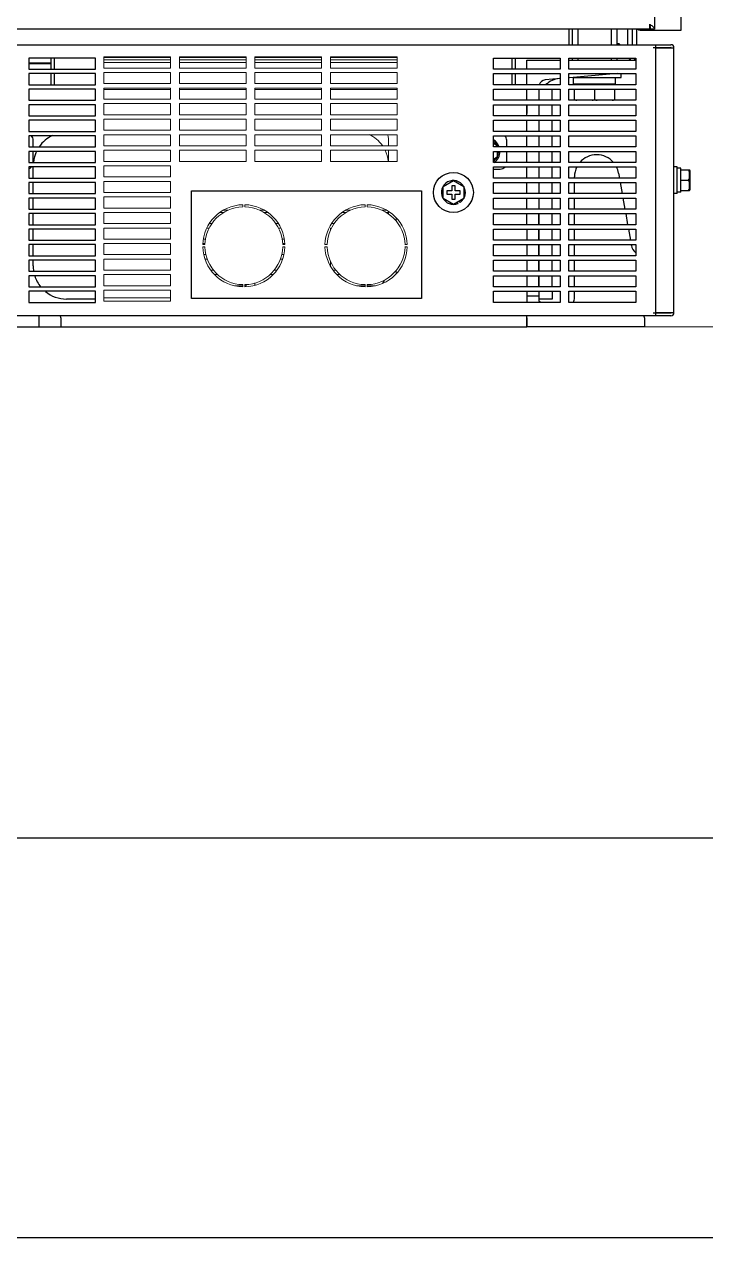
# Model space of a CAD drawing. Header units: millimetres. Extents: x 55614 to 110757, y -66981 to -47484.
# Drawn here: x 63606 to 63912, y -57090 to -56544 of the extents above; entities that cross this region are included whole.
import ezdxf

# ---------------------------------------------------------------- set-up
doc = ezdxf.new("R2010")
doc.units = ezdxf.units.MM
doc.layers.get('0').update_dxf_attribs({"lineweight": 15})
for name, color, linetype in [('2401-00300-M6-16HWMC_0', 7, 'Continuous'), ('2401-00332-S-M12-30HM_0', 7, 'Continuous'), ('2401-01144-S-M6-16HWM_0', 7, 'Continuous'), ('2403-00027_S-M6-0_0', 7, 'Continuous'), ('2403-00028_S-M8-0_0', 7, 'Continuous'), ('2404-00032-S-D12D24-P_0', 7, 'Continuous'), ('2404-00038-S-D12_0', 7, 'Continuous'), ('4212-68099_1_0', 7, 'Continuous'), ('4212-73755_1_0', 7, 'Continuous'), ('4212-73755_4_0', 7, 'Continuous'), ('4212-88600-1_0', 7, 'Continuous'), ('4212-88600-2_1_0', 7, 'Continuous'), ('4212-88600-4_0', 7, 'Continuous'), ('4212-88600-6_0', 7, 'Continuous'), ('4212-KH001_041_0', 7, 'Continuous'), ('4212-L0877_1_0', 7, 'Continuous'), ('4215-06931_0', 7, 'Continuous'), ('4215-06933_0', 7, 'Continuous'), ('4215-06934_0', 7, 'Continuous'), ('4215-07850_1_0', 7, 'Continuous'), ('CORNER_FITTING-1_041_0', 7, 'Continuous'), ('CORNER_FITTING-2_041_0', 7, 'Continuous')]:
    doc.layers.add(name, color=color, linetype=linetype)
doc.layers.add('DIM', color=5, linetype='Continuous', lineweight=18)
doc.layers.add('THICK', color=7, linetype='Continuous', lineweight=0)

# ---------------------------------------------------------------- blocks, each defined once
blk = doc.blocks.new('2-1725')
at = {"linetype": 'Continuous'}
for p, q in [((-17415.38, -73638.45), (-17445.38, -73638.45)), ((-17445.38, -73638.45), (-17445.38, -73643.45)), ((-17415.38, -73638.65), (-17445.38, -73638.65)), ((-17415.38, -73643.45), (-17415.38, -73638.45)), ((-17445.38, -73639.75), (-17415.38, -73639.75)), ((-17445.38, -73640.95), (-17415.38, -73640.95)), ((-17445.38, -73643.45), (-17415.38, -73643.45)), ((-17415.38, -73645.45), (-17445.38, -73645.45)), ((-17445.38, -73645.45), (-17445.38, -73650.45)), ((-17415.38, -73650.45), (-17415.38, -73645.45)), ((-17445.38, -73650.45), (-17415.38, -73650.45)), ((-17415.38, -73652.45), (-17445.38, -73652.45)), ((-17445.38, -73652.45), (-17445.38, -73657.45)), ((-17445.38, -73653.15), (-17415.38, -73653.15)), ((-17415.38, -73657.45), (-17415.38, -73652.45)), ((-17445.38, -73657.45), (-17415.38, -73657.45)), ((-17415.38, -73659.45), (-17445.38, -73659.45)), ((-17445.38, -73659.45), (-17445.38, -73664.45)), ((-17415.38, -73664.45), (-17415.38, -73659.45)), ((-17445.38, -73664.45), (-17415.38, -73664.45)), ((-17415.38, -73666.45), (-17445.38, -73666.45)), ((-17445.38, -73666.45), (-17445.38, -73671.45)), ((-17445.38, -73671.45), (-17415.38, -73671.45)), ((-17415.38, -73671.45), (-17415.38, -73666.45)), ((-17415.38, -73673.45), (-17445.38, -73673.45)), ((-17445.38, -73673.45), (-17445.38, -73678.45)), ((-17415.38, -73678.45), (-17415.38, -73673.45)), ((-17445.38, -73678.45), (-17415.38, -73678.45)), ((-17415.38, -73680.45), (-17445.38, -73680.45)), ((-17445.38, -73680.45), (-17445.38, -73685.45)), ((-17415.38, -73685.45), (-17415.38, -73680.45)), ((-17445.38, -73685.45), (-17415.38, -73685.45)), ((-17415.38, -73687.45), (-17445.38, -73687.45)), ((-17445.38, -73687.45), (-17445.38, -73692.45)), ((-17415.38, -73692.45), (-17415.38, -73687.45)), ((-17445.38, -73692.45), (-17415.38, -73692.45)), ((-17415.38, -73694.45), (-17445.38, -73694.45)), ((-17445.38, -73694.45), (-17445.38, -73699.45)), ((-17415.38, -73699.45), (-17415.38, -73694.45)), ((-17445.38, -73699.45), (-17415.38, -73699.45)), ((-17415.38, -73701.45), (-17445.38, -73701.45)), ((-17445.38, -73701.45), (-17445.38, -73706.45)), ((-17415.38, -73706.45), (-17415.38, -73701.45)), ((-17445.38, -73706.45), (-17415.38, -73706.45)), ((-17415.38, -73708.45), (-17445.38, -73708.45)), ((-17445.38, -73708.45), (-17445.38, -73713.45)), ((-17415.38, -73713.45), (-17415.38, -73708.45)), ((-17445.38, -73713.45), (-17415.38, -73713.45)), ((-17415.38, -73715.45), (-17445.38, -73715.45)), ((-17445.38, -73715.45), (-17445.38, -73720.45)), ((-17445.38, -73720.45), (-17415.38, -73720.45)), ((-17415.38, -73720.45), (-17415.38, -73715.45)), ((-17415.38, -73722.45), (-17445.38, -73722.45)), ((-17445.38, -73722.45), (-17445.38, -73727.45)), ((-17415.38, -73727.45), (-17415.38, -73722.45)), ((-17445.38, -73727.45), (-17415.38, -73727.45)), ((-17415.38, -73729.45), (-17445.38, -73729.45)), ((-17445.38, -73729.45), (-17445.38, -73734.45)), ((-17415.38, -73734.45), (-17415.38, -73729.45)), ((-17445.38, -73734.45), (-17415.38, -73734.45)), ((-17415.38, -73736.45), (-17445.38, -73736.45)), ((-17445.38, -73736.45), (-17445.38, -73741.45)), ((-17415.38, -73741.45), (-17415.38, -73736.45)), ((-17445.38, -73741.45), (-17415.38, -73741.45)), ((-17415.38, -73743.45), (-17445.38, -73743.45)), ((-17445.38, -73743.45), (-17445.38, -73748.45)), ((-17415.38, -73746.95), (-17445.38, -73746.95)), ((-17415.38, -73748.45), (-17415.38, -73743.45)), ((-17445.38, -73748.32), (-17415.38, -73748.32)), ((-17445.38, -73748.45), (-17415.38, -73748.45))]:
    blk.add_line(p, q, dxfattribs=at)
at = {"color": 7, "linetype": 'Continuous'}
for p, q in [((-17411.38, -73638.45), (-17381.38, -73638.45)), ((-17411.38, -73643.45), (-17411.38, -73638.45)), ((-17381.38, -73638.65), (-17411.38, -73638.65)), ((-17381.38, -73638.45), (-17381.38, -73643.45)), ((-17377.38, -73638.45), (-17347.38, -73638.45)), ((-17377.38, -73643.45), (-17377.38, -73638.45)), ((-17347.38, -73638.65), (-17377.38, -73638.65)), ((-17347.38, -73638.45), (-17347.38, -73643.45)), ((-17343.38, -73638.45), (-17313.38, -73638.45)), ((-17343.38, -73643.45), (-17343.38, -73638.45)), ((-17313.38, -73638.65), (-17343.38, -73638.65)), ((-17313.38, -73638.45), (-17313.38, -73643.45)), ((-17411.38, -73639.75), (-17381.38, -73639.75)), ((-17411.38, -73640.95), (-17381.38, -73640.95)), ((-17381.38, -73643.45), (-17411.38, -73643.45)), ((-17377.38, -73639.75), (-17347.38, -73639.75)), ((-17377.38, -73640.95), (-17347.38, -73640.95)), ((-17347.38, -73643.45), (-17377.38, -73643.45)), ((-17343.38, -73639.75), (-17313.38, -73639.75)), ((-17343.38, -73640.95), (-17313.38, -73640.95)), ((-17313.38, -73643.45), (-17343.38, -73643.45)), ((-17411.38, -73645.45), (-17381.38, -73645.45)), ((-17411.38, -73650.45), (-17411.38, -73645.45)), ((-17381.38, -73645.45), (-17381.38, -73650.45)), ((-17377.38, -73645.45), (-17347.38, -73645.45)), ((-17377.38, -73650.45), (-17377.38, -73645.45)), ((-17347.38, -73645.45), (-17347.38, -73650.45)), ((-17343.38, -73645.45), (-17313.38, -73645.45)), ((-17343.38, -73650.45), (-17343.38, -73645.45)), ((-17313.38, -73645.45), (-17313.38, -73650.45)), ((-17381.38, -73650.45), (-17411.38, -73650.45)), ((-17411.38, -73652.45), (-17381.38, -73652.45)), ((-17411.38, -73657.45), (-17411.38, -73652.45)), ((-17411.38, -73653.15), (-17381.38, -73653.15)), ((-17381.38, -73652.45), (-17381.38, -73657.45)), ((-17347.38, -73650.45), (-17377.38, -73650.45)), ((-17377.38, -73652.45), (-17347.38, -73652.45)), ((-17377.38, -73657.45), (-17377.38, -73652.45)), ((-17377.38, -73653.15), (-17347.38, -73653.15)), ((-17347.38, -73652.45), (-17347.38, -73657.45)), ((-17313.38, -73650.45), (-17343.38, -73650.45)), ((-17343.38, -73652.45), (-17313.38, -73652.45)), ((-17343.38, -73657.45), (-17343.38, -73652.45)), ((-17343.38, -73653.15), (-17313.38, -73653.15)), ((-17313.38, -73652.45), (-17313.38, -73657.45)), ((-17381.38, -73657.45), (-17411.38, -73657.45)), ((-17411.38, -73659.45), (-17381.38, -73659.45)), ((-17411.38, -73664.45), (-17411.38, -73659.45)), ((-17381.38, -73659.45), (-17381.38, -73664.45)), ((-17347.38, -73657.45), (-17377.38, -73657.45)), ((-17377.38, -73659.45), (-17347.38, -73659.45)), ((-17377.38, -73664.45), (-17377.38, -73659.45)), ((-17347.38, -73659.45), (-17347.38, -73664.45)), ((-17313.38, -73657.45), (-17343.38, -73657.45)), ((-17343.38, -73659.45), (-17313.38, -73659.45)), ((-17343.38, -73664.45), (-17343.38, -73659.45)), ((-17313.38, -73659.45), (-17313.38, -73664.45)), ((-17381.38, -73664.45), (-17411.38, -73664.45)), ((-17347.38, -73664.45), (-17377.38, -73664.45)), ((-17313.38, -73664.45), (-17343.38, -73664.45)), ((-17411.38, -73666.45), (-17381.38, -73666.45)), ((-17411.38, -73671.45), (-17411.38, -73666.45)), ((-17381.38, -73671.45), (-17411.38, -73671.45)), ((-17381.38, -73666.45), (-17381.38, -73671.45)), ((-17377.38, -73666.45), (-17347.38, -73666.45)), ((-17377.38, -73671.45), (-17377.38, -73666.45)), ((-17347.38, -73671.45), (-17377.38, -73671.45)), ((-17347.38, -73666.45), (-17347.38, -73671.45)), ((-17343.38, -73666.45), (-17313.38, -73666.45)), ((-17343.38, -73671.45), (-17343.38, -73666.45)), ((-17313.38, -73671.45), (-17343.38, -73671.45)), ((-17313.38, -73666.45), (-17313.38, -73671.45)), ((-17411.38, -73673.45), (-17381.38, -73673.45)), ((-17411.38, -73678.45), (-17411.38, -73673.45)), ((-17381.38, -73673.45), (-17381.38, -73678.45)), ((-17377.38, -73673.45), (-17347.38, -73673.45)), ((-17377.38, -73678.45), (-17377.38, -73673.45)), ((-17347.38, -73673.45), (-17347.38, -73678.45)), ((-17343.38, -73673.45), (-17313.38, -73673.45)), ((-17343.38, -73678.45), (-17343.38, -73673.45)), ((-17317.38, -73678.45), (-17317.38, -73674.95)), ((-17313.38, -73673.45), (-17313.38, -73678.45)), ((-17381.38, -73678.45), (-17411.38, -73678.45)), ((-17411.38, -73680.45), (-17381.38, -73680.45)), ((-17411.38, -73685.45), (-17411.38, -73680.45)), ((-17381.38, -73680.45), (-17381.38, -73685.45)), ((-17347.38, -73678.45), (-17377.38, -73678.45)), ((-17377.38, -73680.45), (-17347.38, -73680.45)), ((-17377.38, -73685.45), (-17377.38, -73680.45)), ((-17347.38, -73680.45), (-17347.38, -73685.45)), ((-17313.38, -73678.45), (-17343.38, -73678.45)), ((-17343.38, -73680.45), (-17313.38, -73680.45)), ((-17343.38, -73685.45), (-17343.38, -73680.45)), ((-17317.38, -73685.45), (-17317.38, -73680.45)), ((-17313.38, -73680.45), (-17313.38, -73685.45)), ((-17381.38, -73685.45), (-17411.38, -73685.45)), ((-17347.38, -73685.45), (-17377.38, -73685.45)), ((-17313.38, -73685.45), (-17343.38, -73685.45))]:
    blk.add_line(p, q, dxfattribs=at)
at = {"color": 1, "linetype": 'Continuous'}
for p, q in [((-17391.38, -73708.45), (-17393.2, -73708.45)), ((-17389.44, -73707.45), (-17391.66, -73707.45)), ((-17382.88, -73704.95), (-17382.88, -73705.95)), ((-17381.88, -73705.95), (-17381.88, -73704.95)), ((-17373.11, -73707.45), (-17375.32, -73707.45)), ((-17371.57, -73708.45), (-17373.38, -73708.45)), ((-17336.38, -73708.45), (-17338.2, -73708.45)), ((-17334.44, -73707.45), (-17336.66, -73707.45)), ((-17327.88, -73704.95), (-17327.88, -73705.95)), ((-17326.88, -73705.95), (-17326.88, -73704.95)), ((-17318.11, -73707.45), (-17320.32, -73707.45)), ((-17317.38, -73708.45), (-17318.38, -73708.45)), ((-17317.38, -73707.91), (-17317.38, -73709.1)), ((-17397.92, -73713.45), (-17396.72, -73713.45)), ((-17368.04, -73713.45), (-17366.85, -73713.45)), ((-17342.92, -73713.45), (-17341.72, -73713.45)), ((-17313.88, -73710.82), (-17313.88, -73712.34)), ((-17400.62, -73720.45), (-17399.6, -73720.45)), ((-17397.92, -73715.45), (-17399.05, -73715.45)), ((-17365.72, -73715.45), (-17366.84, -73715.45)), ((-17365.16, -73720.45), (-17364.15, -73720.45)), ((-17342.92, -73715.45), (-17343.38, -73715.45)), ((-17343.38, -73715.45), (-17343.38, -73716.39)), ((-17399.88, -73722.95), (-17400.88, -73722.95)), ((-17400.88, -73723.95), (-17399.88, -73723.95)), ((-17399.84, -73722.45), (-17400.84, -73722.45)), ((-17363.93, -73722.45), (-17364.93, -73722.45)), ((-17363.89, -73722.95), (-17364.89, -73722.95)), ((-17364.89, -73723.95), (-17363.89, -73723.95)), ((-17344.88, -73722.95), (-17345.88, -73722.95)), ((-17345.88, -73723.95), (-17344.88, -73723.95)), ((-17308.89, -73722.95), (-17309.89, -73722.95)), ((-17309.89, -73723.95), (-17308.89, -73723.95)), ((-17400.44, -73727.45), (-17399.42, -73727.45)), ((-17398.81, -73729.45), (-17399.88, -73729.45)), ((-17364.88, -73729.45), (-17365.96, -73729.45)), ((-17365.35, -73727.45), (-17364.33, -73727.45)), ((-17343.38, -73730.5), (-17343.38, -73732.72)), ((-17397.25, -73734.45), (-17395.96, -73734.45)), ((-17394.1, -73736.45), (-17395.51, -73736.45)), ((-17369.25, -73736.45), (-17370.67, -73736.45)), ((-17368.8, -73734.45), (-17367.51, -73734.45)), ((-17342.25, -73734.45), (-17340.96, -73734.45)), ((-17339.1, -73736.45), (-17340.51, -73736.45)), ((-17313.88, -73734.55), (-17313.88, -73736.08)), ((-17386.64, -73741.45), (-17382.88, -73741.45)), ((-17382.88, -73740.94), (-17382.88, -73741.94)), ((-17381.88, -73741.94), (-17381.88, -73740.94)), ((-17381.88, -73741.45), (-17381.38, -73741.45)), ((-17381.38, -73741.45), (-17381.38, -73740.9)), ((-17377.38, -73740.19), (-17377.38, -73741.23)), ((-17331.64, -73741.45), (-17327.88, -73741.45)), ((-17327.88, -73740.94), (-17327.88, -73741.94)), ((-17326.88, -73741.94), (-17326.88, -73740.94)), ((-17326.88, -73741.45), (-17323.12, -73741.45))]:
    blk.add_line(p, q, dxfattribs=at)
at = {"color": 5}
blk.add_lwpolyline([(-18032.13, -73989.95), (-16317.13, -73989.95), (-16317.13, -73759.95), (-18032.13, -73759.95)], close=True, dxfattribs=at)
blk.add_lwpolyline([(-18032.13, -73989.95), (-16317.13, -73989.95), (-16317.13, -73759.95), (-18032.13, -73759.95)], close=True, dxfattribs=at)
blk.add_lwpolyline([(-18032.13, -73989.95), (-16317.13, -73989.95), (-16317.13, -73759.95), (-18032.13, -73759.95)], close=True, dxfattribs=at)
at = {"color": 7, "linetype": 'Continuous'}
for centre, radius, start, end in [((-17332.38, -73686.95), 15, 34.815, 65.0889), ((-17320.38, -73674.95), 3, 0, 30.1902), ((-17332.38, -73686.95), 15, 5.8604, 25.8691)]:
    blk.add_arc(centre, radius, start, end, dxfattribs=at)
at = {"color": 1, "linetype": 'Continuous'}
for centre, radius, start, end in [((-17382.38, -73723.45), 18.5, 91.5487, 178.4513), ((-17382.38, -73723.45), 17.5, 91.6372, 178.3628), ((-17382.38, -73723.45), 18.5, 1.5487, 88.4513), ((-17382.38, -73723.45), 17.5, 1.6372, 88.3628), ((-17327.38, -73723.45), 18.5, 91.5487, 178.4513), ((-17327.38, -73723.45), 17.5, 91.6372, 178.3628), ((-17327.38, -73723.45), 18.5, 1.5487, 88.4513), ((-17327.38, -73723.45), 17.5, 1.6372, 88.3628), ((-17382.38, -73723.45), 18.5, 181.5487, 268.4513), ((-17382.38, -73723.45), 17.5, 181.6372, 268.3628), ((-17382.38, -73723.45), 18.5, 271.5487, 358.4513), ((-17382.38, -73723.45), 17.5, 271.6372, 358.3628), ((-17327.38, -73723.45), 18.5, 181.5487, 268.4513), ((-17327.38, -73723.45), 17.5, 181.6372, 268.3628), ((-17327.38, -73723.45), 18.5, 271.5487, 358.4513), ((-17327.38, -73723.45), 17.5, 271.6372, 358.3628), ((-17332.38, -73731.95), 15, 325.1133, 332.3944)]:
    blk.add_arc(centre, radius, start, end, dxfattribs=at)
at = {"layer": '2401-00300-M6-16HWMC_0', "color": 7, "linetype": 'Continuous'}
for p, q in [((-17270.13, -73677.32), (-17268.5, -73678.27)), ((-17268.5, -73678.27), (-17268.5, -73678.95)), ((-17268.5, -73680.95), (-17268.5, -73683.62)), ((-17268.5, -73683.62), (-17270.13, -73684.57)), ((-17187.48, -73687.95), (-17188.93, -73687.95)), ((-17187.48, -73699.95), (-17187.48, -73687.95)), ((-17185.83, -73688.57), (-17187.48, -73688.57)), ((-17185.83, -73699.32), (-17185.83, -73688.57)), ((-17185.83, -73689.31), (-17181.87, -73689.31)), ((-17181.83, -73689.59), (-17181.83, -73698.3)), ((-17292.77, -73696.77), (-17288.13, -73694.09)), ((-17292.77, -73702.12), (-17292.77, -73696.77)), ((-17288.88, -73698.7), (-17291.13, -73698.7)), ((-17291.13, -73698.7), (-17291.13, -73700.2)), ((-17287.38, -73696.45), (-17288.88, -73696.45)), ((-17288.88, -73696.45), (-17288.88, -73698.7)), ((-17288.13, -73694.09), (-17283.5, -73696.77)), ((-17287.38, -73698.7), (-17287.38, -73696.45)), ((-17285.13, -73698.7), (-17287.38, -73698.7)), ((-17285.13, -73700.2), (-17285.13, -73698.7)), ((-17283.5, -73696.77), (-17283.5, -73702.12)), ((-17185.83, -73693.95), (-17182.35, -73693.95)), ((-17185.83, -73698.58), (-17181.87, -73698.58)), ((-17288.13, -73704.8), (-17292.77, -73702.12)), ((-17291.13, -73700.2), (-17288.88, -73700.2)), ((-17288.88, -73700.2), (-17288.88, -73702.45)), ((-17288.88, -73702.45), (-17287.38, -73702.45)), ((-17283.5, -73702.12), (-17288.13, -73704.8)), ((-17287.38, -73700.2), (-17285.13, -73700.2)), ((-17287.38, -73702.45), (-17287.38, -73700.2)), ((-17286.54, -73703.88), (-17286.03, -73704.39)), ((-17285.12, -73703.9), (-17285.65, -73703.37)), ((-17187.48, -73699.95), (-17188.93, -73699.95)), ((-17185.83, -73699.32), (-17187.48, -73699.32))]:
    blk.add_line(p, q, dxfattribs=at)
for centre, radius, start, end in [((-17273.13, -73680.95), 6, 19.5186, 59.9304), ((-17273.13, -73680.95), 5.38, 21.9007, 56.009), ((-17273.13, -73680.95), 5.38, 304.1123, 0), ((-17273.13, -73680.95), 6, 303.4139, 0), ((-17183.05, -73689.59), 1.22, 0, 13.392), ((-17288.13, -73699.45), 5.38, 304.1123, 292.9799), ((-17183.05, -73698.3), 1.22, 346.608, 0)]:
    blk.add_arc(centre, radius, start, end, dxfattribs=at)
for points, knots in [([(-17182.35, -73693.95), (-17182.1, -73693.64), (-17181.88, -73692.82), (-17181.86, -73691.63), (-17181.88, -73690.44), (-17182.1, -73689.62), (-17182.35, -73689.31)], [0, 0, 0, 0, 0.250792, 0.5, 0.749207, 1, 1, 1, 1]), ([(-17182.35, -73698.58), (-17182.1, -73698.27), (-17181.88, -73697.45), (-17181.86, -73696.26), (-17181.88, -73695.08), (-17182.1, -73694.25), (-17182.35, -73693.95)], [0, 0, 0, 0, 0.250791, 0.499999, 0.749207, 1, 1, 1, 1])]:
    blk.add_open_spline(points, degree=3, knots=knots, dxfattribs=at)
at = {"layer": '2401-00332-S-M12-30HM_0', "color": 7, "linetype": 'Continuous'}
for p, q in [((-17231.57, -73650.75), (-17233.63, -73650.75)), ((-17233.63, -73650.75), (-17233.63, -73650.95)), ((-17233.63, -73657.95), (-17233.63, -73652.95)), ((-17222.63, -73650.75), (-17226.68, -73650.75)), ((-17224.63, -73650.75), (-17224.63, -73650.95)), ((-17224.63, -73652.95), (-17224.63, -73657.74)), ((-17215.63, -73650.75), (-17217.7, -73650.75)), ((-17215.63, -73650.75), (-17215.63, -73650.95)), ((-17215.63, -73652.95), (-17215.63, -73657.95))]:
    blk.add_line(p, q, dxfattribs=at)
for centre, start, end in [((-17227.95, -73630.79), 258.0949, 260.4341), ((-17230.31, -73630.79), 279.5659, 281.9051), ((-17218.95, -73630.79), 258.0949, 260.4341), ((-17221.31, -73630.79), 279.5659, 281.9051)]:
    blk.add_arc(centre, 27.54, start, end, dxfattribs=at)
at = {"layer": '2401-01144-S-M6-16HWM_0', "color": 7, "linetype": 'Continuous'}
blk.add_circle((-17288.13, -73699.45), 9, dxfattribs=at)
at = {"layer": '2403-00027_S-M6-0_0', "color": 7, "linetype": 'Continuous'}
for p, q in [((-17479.13, -73641.15), (-17469.13, -73641.15)), ((-17479.13, -73641.45), (-17469.13, -73641.45))]:
    blk.add_line(p, q, dxfattribs=at)
at = {"layer": '2403-00028_S-M8-0_0', "color": 7, "linetype": 'Continuous'}
for p, q in [((-17213.61, -73632.48), (-17214.63, -73632.48)), ((-17213.31, -73632.78), (-17214.63, -73632.78)), ((-17213.31, -73632.78), (-17213.61, -73632.48)), ((-17213.31, -73632.78), (-17213.31, -73632.95))]:
    blk.add_line(p, q, dxfattribs=at)
at = {"layer": '2404-00032-S-D12D24-P_0', "color": 7, "linetype": 'Continuous'}
for p, q in [((-17233.91, -73647.65), (-17212.63, -73647.65)), ((-17212.63, -73647.65), (-17212.63, -73645.95))]:
    blk.add_line(p, q, dxfattribs=at)
at = {"layer": '2404-00038-S-D12_0', "color": 7, "linetype": 'Continuous'}
for p, q in [((-17234.08, -73650.75), (-17234.08, -73647.66)), ((-17215.18, -73650.75), (-17215.18, -73647.65)), ((-17233.63, -73650.75), (-17234.08, -73650.75)), ((-17226.68, -73650.75), (-17231.57, -73650.75)), ((-17217.7, -73650.75), (-17222.63, -73650.75)), ((-17215.18, -73650.75), (-17215.63, -73650.75))]:
    blk.add_line(p, q, dxfattribs=at)
at = {"layer": '4212-68099_1_0', "color": 7, "linetype": 'Continuous'}
for p, q in [((-17197.63, -71550.95), (-17197.63, -73625.95)), ((-17199.83, -73625.95), (-18034.43, -73625.95)), ((-17199.83, -73625.95), (-17199.83, -73623.75)), ((-17199.83, -73623.75), (-17199.74, -73623.8)), ((-17199.83, -73623.75), (-17199.8, -73623.94)), ((-17199.74, -73623.8), (-17199.63, -73623.87)), ((-17197.63, -73625.95), (-17199.63, -73625.95))]:
    blk.add_line(p, q, dxfattribs=at)
blk.add_open_spline([(-17199.8, -73623.94), (-17199.71, -73624.61), (-17199.63, -73625.28), (-17199.63, -73625.95)], degree=3, dxfattribs=at)
blk.add_open_spline([(-17199.63, -73623.87), (-17199.14, -73624.19), (-17198.32, -73624.68), (-17197.63, -73625.55), (-17197.63, -73625.95)], degree=3, knots=[0, 0, 0, 0, 0.597826, 1, 1, 1, 1], dxfattribs=at)
at = {"layer": '4212-73755_1_0', "color": 7, "linetype": 'Continuous'}
for p, q in [((-17185.63, -73626.45), (-17185.63, -72574.95)), ((-17204.13, -73625.95), (-17204.13, -73626.45)), ((-17204.13, -73626.45), (-17185.63, -73626.45))]:
    blk.add_line(p, q, dxfattribs=at)
blk.add_arc((-17203.93, -73624.75), 1.7, 225.0469, 263.2317, dxfattribs=at)
at = {"layer": '4212-73755_4_0', "color": 7, "linetype": 'Continuous'}
for p, q in [((-17207.63, -73632.95), (-17207.63, -73625.95)), ((-17205.63, -73632.95), (-17205.63, -73625.95))]:
    blk.add_line(p, q, dxfattribs=at)
blk.add_arc((-17205.13, -73637.45), 2.5, 216.9801, 246.148, dxfattribs=at)
at = {"layer": '4212-88600-1_0', "color": 7, "linetype": 'Continuous'}
for p, q in [((-17255.13, -73639.95), (-17240.13, -73639.95)), ((-17255.13, -73643.95), (-17255.13, -73639.95)), ((-17236.13, -73639.95), (-17206.13, -73639.95)), ((-17255.13, -73650.95), (-17255.13, -73645.95)), ((-17239.94, -73648.17), (-17246.89, -73648.78)), ((-17214.48, -73645.95), (-17235.97, -73647.83)), ((-17255.13, -73657.95), (-17255.13, -73652.95)), ((-17249.63, -73652.95), (-17249.63, -73657.95)), ((-17255.13, -73664.95), (-17255.13, -73659.95)), ((-17249.63, -73659.95), (-17249.63, -73664.95)), ((-17255.13, -73671.95), (-17255.13, -73666.95)), ((-17249.63, -73666.95), (-17249.63, -73671.95)), ((-17255.13, -73678.95), (-17255.13, -73673.95)), ((-17249.63, -73673.95), (-17249.63, -73678.95)), ((-17255.13, -73685.95), (-17255.13, -73680.95)), ((-17249.63, -73680.95), (-17249.63, -73685.95)), ((-17255.13, -73692.95), (-17255.13, -73687.95)), ((-17249.63, -73687.95), (-17249.63, -73692.95)), ((-17255.13, -73699.95), (-17255.13, -73694.95)), ((-17249.63, -73694.95), (-17249.63, -73699.95)), ((-17255.13, -73706.95), (-17255.13, -73701.95)), ((-17249.63, -73701.95), (-17249.63, -73706.95)), ((-17255.13, -73713.95), (-17255.13, -73708.95)), ((-17249.63, -73708.95), (-17249.63, -73713.95)), ((-17255.13, -73715.95), (-17255.13, -73720.95)), ((-17249.63, -73715.95), (-17249.63, -73720.95)), ((-17255.13, -73722.95), (-17255.13, -73727.95)), ((-17249.63, -73722.95), (-17249.63, -73727.95)), ((-17255.13, -73729.95), (-17255.13, -73734.95)), ((-17249.63, -73729.95), (-17249.63, -73734.95)), ((-17255.13, -73736.95), (-17255.13, -73741.95)), ((-17249.63, -73736.95), (-17249.63, -73741.95)), ((-17255.13, -73743.95), (-17255.13, -73748.95)), ((-17255.13, -73746.01), (-17249.63, -73746.01)), ((-17249.63, -73743.95), (-17249.63, -73748.12)), ((-17255.13, -73759.95), (-17255.13, -73754.95)), ((-17202.13, -73755.94), (-17202.13, -73759.95)), ((-17202.13, -73759.95), (-17255.13, -73759.95))]:
    blk.add_line(p, q, dxfattribs=at)
for centre, radius, start, end in [((-17246.63, -73651.77), 3, 95, 163.9984), ((-17246.63, -73748.12), 3, 180, 195.9902), ((-17203.13, -73755.94), 1, 0, 85)]:
    blk.add_arc(centre, radius, start, end, dxfattribs=at)
at = {"layer": '4212-88600-2_1_0', "color": 7, "linetype": 'Continuous'}
for p, q in [((-17255.13, -73659.95), (-17255.13, -73663.95)), ((-17477.13, -73692.95), (-17477.13, -73687.95)), ((-17477.13, -73699.95), (-17477.13, -73694.95)), ((-17477.13, -73706.95), (-17477.13, -73701.95)), ((-17477.13, -73713.95), (-17477.13, -73708.95)), ((-17477.13, -73720.95), (-17477.13, -73715.95)), ((-17255.13, -73715.95), (-17255.13, -73720.95)), ((-17477.13, -73727.95), (-17477.13, -73722.95)), ((-17255.13, -73722.95), (-17255.13, -73727.95)), ((-17477.13, -73732.45), (-17477.13, -73729.95)), ((-17255.13, -73729.95), (-17255.13, -73734.95)), ((-17255.13, -73736.95), (-17255.13, -73741.95)), ((-17449.13, -73747.45), (-17462.13, -73747.45)), ((-17255.13, -73743.95), (-17255.13, -73746.01)), ((-17474.63, -73754.95), (-17474.63, -73759.95)), ((-17464.63, -73755.94), (-17464.63, -73759.95)), ((-17255.13, -73755.94), (-17255.13, -73759.95)), ((-17979.13, -73759.95), (-17255.13, -73759.95))]:
    blk.add_line(p, q, dxfattribs=at)
for centre, start, end in [((-17462.13, -73687.45), 114.9111, 145.185), ((-17462.13, -73687.45), 154.1309, 174.1396), ((-17462.13, -73732.45), 180, 189.7122), ((-17462.13, -73732.45), 197.5452, 219.6682), ((-17462.13, -73732.45), 230.6116, 270)]:
    blk.add_arc(centre, 15, start, end, dxfattribs=at)
blk.add_ellipse((-17465.63, -73755.94), major_axis=(1, 0), ratio=1, start_param=0, end_param=1.490511, dxfattribs=at)
at = {"layer": '4212-88600-4_0', "color": 7, "linetype": 'Continuous'}
for p, q in [((-17243.63, -73657.95), (-17243.63, -73652.95)), ((-17249.63, -73657.45), (-17249.63, -73657.95)), ((-17249.63, -73659.95), (-17249.63, -73664.95)), ((-17243.63, -73664.95), (-17243.63, -73659.95)), ((-17249.63, -73666.95), (-17249.63, -73671.95)), ((-17243.63, -73671.95), (-17243.63, -73666.95)), ((-17249.63, -73673.95), (-17249.63, -73678.95)), ((-17243.63, -73678.95), (-17243.63, -73673.95)), ((-17249.63, -73680.95), (-17249.63, -73685.95)), ((-17243.63, -73685.95), (-17243.63, -73680.95)), ((-17249.63, -73687.95), (-17249.63, -73692.95)), ((-17243.63, -73692.95), (-17243.63, -73687.95)), ((-17249.63, -73694.95), (-17249.63, -73699.95)), ((-17243.63, -73699.95), (-17243.63, -73694.95)), ((-17249.63, -73701.95), (-17249.63, -73706.95)), ((-17243.63, -73706.95), (-17243.63, -73701.95)), ((-17249.63, -73713.95), (-17249.63, -73708.95)), ((-17243.63, -73713.95), (-17243.63, -73708.95)), ((-17249.63, -73720.95), (-17249.63, -73715.95)), ((-17243.63, -73720.95), (-17243.63, -73715.95)), ((-17249.63, -73727.95), (-17249.63, -73722.95)), ((-17243.63, -73727.95), (-17243.63, -73722.95)), ((-17249.63, -73734.95), (-17249.63, -73729.95)), ((-17243.63, -73734.95), (-17243.63, -73729.95)), ((-17249.63, -73741.95), (-17249.63, -73736.95)), ((-17243.63, -73741.95), (-17243.63, -73736.95)), ((-17243.63, -73747.45), (-17249.63, -73747.45)), ((-17243.63, -73743.95), (-17243.63, -73747.45))]:
    blk.add_line(p, q, dxfattribs=at)
at = {"layer": '4212-88600-6_0', "color": 7, "linetype": 'Continuous'}
for p, q in [((-17233.68, -73692.95), (-17233.68, -73692.45)), ((-17213.83, -73690.71), (-17213.44, -73692.95)), ((-17233.68, -73699.95), (-17233.68, -73694.95)), ((-17213.09, -73694.95), (-17212.21, -73699.95)), ((-17233.68, -73706.95), (-17233.68, -73701.95)), ((-17211.85, -73701.95), (-17210.97, -73706.95)), ((-17233.68, -73713.95), (-17233.68, -73708.95)), ((-17210.62, -73708.95), (-17209.74, -73713.95)), ((-17233.68, -73720.95), (-17233.68, -73715.95)), ((-17209.38, -73715.95), (-17208.5, -73720.95)), ((-17233.68, -73727.95), (-17233.68, -73722.95)), ((-17208.15, -73722.95), (-17208.09, -73723.31)), ((-17233.68, -73734.95), (-17233.68, -73729.95)), ((-17233.68, -73741.95), (-17233.68, -73736.95)), ((-17233.68, -73746.81), (-17233.68, -73743.95))]:
    blk.add_line(p, q, dxfattribs=at)
for centre, radius, start, end in [((-17239.63, -73658.18), 10, 95, 133.3743), ((-17223.68, -73692.45), 10, 40.7392, 139.2265), ((-17223.68, -73692.45), 10, 153.1238, 180), ((-17223.68, -73692.45), 10, 10, 26.8855), ((-17203.16, -73722.45), 5, 190, 233.3254), ((-17238.68, -73746.81), 5, 334.6291, 0), ((-17244.63, -73746.29), 5, 204.2857, 212.2893)]:
    blk.add_arc(centre, radius, start, end, dxfattribs=at)
at = {"layer": '4212-KH001_041_0', "color": 7, "linetype": 'Continuous'}
blk.add_line((-17236.13, -73625.95), (-17236.13, -73632.95), dxfattribs=at)
at = {"layer": '4212-L0877_1_0', "color": 7, "linetype": 'Continuous'}
blk.add_line((-17209.63, -73632.95), (-17209.63, -73625.95), dxfattribs=at)
blk.add_arc((-17210.13, -73637.45), 2.5, 270, 323.0204, dxfattribs=at)
at = {"layer": '4215-06931_0', "color": 7, "linetype": 'Continuous'}
for p, q in [((-17197.13, -73632.95), (-17190.33, -73632.95)), ((-17197.13, -73634.15), (-17190.33, -73634.15)), ((-17197.13, -73634.35), (-17188.93, -73634.35)), ((-17188.93, -73753.55), (-17188.93, -73634.35)), ((-17197.13, -73753.55), (-17188.93, -73753.55)), ((-17190.33, -73753.75), (-17197.13, -73753.75)), ((-17190.33, -73754.95), (-17197.13, -73754.95))]:
    blk.add_line(p, q, dxfattribs=at)
for centre, radius, start, end in [((-17190.33, -73634.35), 1.4, 0, 90), ((-17190.33, -73634.35), 0.2, 0, 90), ((-17190.33, -73753.55), 1.4, 270, 0), ((-17190.33, -73753.55), 0.2, 270, 0)]:
    blk.add_arc(centre, radius, start, end, dxfattribs=at)
at = {"layer": '4215-06933_0', "color": 7, "linetype": 'Continuous'}
for p, q in [((-17477.13, -73678.95), (-17477.13, -73675.95)), ((-17264.13, -73678.95), (-17264.13, -73675.95)), ((-17477.13, -73685.95), (-17477.13, -73680.95)), ((-17264.13, -73685.95), (-17264.13, -73680.95)), ((-17270.13, -73688.95), (-17267.13, -73688.95))]:
    blk.add_line(p, q, dxfattribs=at)
for centre, start, end in [((-17480.13, -73675.95), 0, 42.0875), ((-17267.13, -73675.95), 0, 42.0875), ((-17480.13, -73685.95), 289.6203, 317.9125), ((-17267.13, -73685.95), 270, 317.9125)]:
    blk.add_arc(centre, 3, start, end, dxfattribs=at)
at = {"layer": '4215-06934_0', "color": 7, "linetype": 'Continuous'}
for p, q in [((-18037.13, -73632.95), (-17197.13, -73632.95)), ((-17197.13, -73754.95), (-17197.13, -73632.95)), ((-17198.33, -73634.15), (-17197.13, -73634.15)), ((-17449.13, -73638.95), (-17479.13, -73638.95)), ((-17479.13, -73638.95), (-17479.13, -73643.95)), ((-17479.13, -73643.95), (-17449.13, -73643.95)), ((-17449.13, -73643.95), (-17449.13, -73638.95)), ((-17270.13, -73638.95), (-17240.13, -73638.95)), ((-17270.13, -73643.95), (-17270.13, -73638.95)), ((-17240.13, -73643.95), (-17270.13, -73643.95)), ((-17240.13, -73638.95), (-17240.13, -73643.95)), ((-17236.13, -73638.95), (-17206.13, -73638.95)), ((-17236.13, -73643.95), (-17236.13, -73638.95)), ((-17206.13, -73643.95), (-17236.13, -73643.95)), ((-17206.13, -73638.95), (-17206.13, -73643.95)), ((-17449.13, -73645.95), (-17479.13, -73645.95)), ((-17479.13, -73645.95), (-17479.13, -73650.95)), ((-17449.13, -73650.95), (-17449.13, -73645.95)), ((-17270.13, -73645.95), (-17240.13, -73645.95)), ((-17270.13, -73650.95), (-17270.13, -73645.95)), ((-17240.13, -73645.95), (-17240.13, -73650.95)), ((-17236.13, -73645.95), (-17206.13, -73645.95)), ((-17236.13, -73650.95), (-17236.13, -73645.95)), ((-17206.13, -73645.95), (-17206.13, -73650.95)), ((-17479.13, -73650.95), (-17449.13, -73650.95)), ((-17449.13, -73652.95), (-17479.13, -73652.95)), ((-17479.13, -73652.95), (-17479.13, -73657.95)), ((-17449.13, -73657.95), (-17449.13, -73652.95)), ((-17240.13, -73650.95), (-17270.13, -73650.95)), ((-17270.13, -73652.95), (-17240.13, -73652.95)), ((-17270.13, -73657.95), (-17270.13, -73652.95)), ((-17240.13, -73652.95), (-17240.13, -73657.95)), ((-17206.13, -73650.95), (-17236.13, -73650.95)), ((-17236.13, -73652.95), (-17206.13, -73652.95)), ((-17236.13, -73657.95), (-17236.13, -73652.95)), ((-17206.13, -73652.95), (-17206.13, -73657.95)), ((-17479.13, -73657.95), (-17449.13, -73657.95)), ((-17449.13, -73659.95), (-17479.13, -73659.95)), ((-17479.13, -73659.95), (-17479.13, -73664.95)), ((-17449.13, -73664.95), (-17449.13, -73659.95)), ((-17240.13, -73657.95), (-17270.13, -73657.95)), ((-17270.13, -73659.95), (-17240.13, -73659.95)), ((-17270.13, -73664.95), (-17270.13, -73659.95)), ((-17240.13, -73659.95), (-17240.13, -73664.95)), ((-17206.13, -73657.95), (-17236.13, -73657.95)), ((-17236.13, -73659.95), (-17206.13, -73659.95)), ((-17236.13, -73664.95), (-17236.13, -73659.95)), ((-17206.13, -73659.95), (-17206.13, -73664.95)), ((-17479.13, -73664.95), (-17449.13, -73664.95)), ((-17240.13, -73664.95), (-17270.13, -73664.95)), ((-17206.13, -73664.95), (-17236.13, -73664.95)), ((-17449.13, -73666.95), (-17479.13, -73666.95)), ((-17479.13, -73666.95), (-17479.13, -73671.95)), ((-17449.13, -73671.95), (-17449.13, -73666.95)), ((-17270.13, -73666.95), (-17240.13, -73666.95)), ((-17270.13, -73671.95), (-17270.13, -73666.95)), ((-17240.13, -73666.95), (-17240.13, -73671.95)), ((-17236.13, -73666.95), (-17206.13, -73666.95)), ((-17236.13, -73671.95), (-17236.13, -73666.95)), ((-17206.13, -73666.95), (-17206.13, -73671.95)), ((-17479.13, -73671.95), (-17449.13, -73671.95)), ((-17449.13, -73673.95), (-17479.13, -73673.95)), ((-17479.13, -73673.95), (-17479.13, -73678.95)), ((-17449.13, -73678.95), (-17449.13, -73673.95)), ((-17240.13, -73671.95), (-17270.13, -73671.95)), ((-17270.13, -73673.95), (-17240.13, -73673.95)), ((-17270.13, -73678.95), (-17270.13, -73673.95)), ((-17240.13, -73673.95), (-17240.13, -73678.95)), ((-17206.13, -73671.95), (-17236.13, -73671.95)), ((-17236.13, -73673.95), (-17206.13, -73673.95)), ((-17236.13, -73678.95), (-17236.13, -73673.95)), ((-17206.13, -73673.95), (-17206.13, -73678.95)), ((-17479.13, -73678.95), (-17449.13, -73678.95)), ((-17449.13, -73680.95), (-17479.13, -73680.95)), ((-17479.13, -73680.95), (-17479.13, -73685.95)), ((-17449.13, -73685.95), (-17449.13, -73680.95)), ((-17240.13, -73678.95), (-17270.13, -73678.95)), ((-17270.13, -73680.95), (-17240.13, -73680.95)), ((-17270.13, -73685.95), (-17270.13, -73680.95)), ((-17240.13, -73680.95), (-17240.13, -73685.95)), ((-17206.13, -73678.95), (-17236.13, -73678.95)), ((-17236.13, -73680.95), (-17206.13, -73680.95)), ((-17236.13, -73685.95), (-17236.13, -73680.95)), ((-17206.13, -73680.95), (-17206.13, -73685.95)), ((-17479.13, -73685.95), (-17449.13, -73685.95)), ((-17240.13, -73685.95), (-17270.13, -73685.95)), ((-17206.13, -73685.95), (-17236.13, -73685.95)), ((-17449.13, -73687.95), (-17479.13, -73687.95)), ((-17479.13, -73687.95), (-17479.13, -73692.95)), ((-17479.13, -73692.95), (-17449.13, -73692.95)), ((-17449.13, -73692.95), (-17449.13, -73687.95)), ((-17270.13, -73687.95), (-17240.13, -73687.95)), ((-17270.13, -73692.95), (-17270.13, -73687.95)), ((-17240.13, -73692.95), (-17270.13, -73692.95)), ((-17240.13, -73687.95), (-17240.13, -73692.95)), ((-17236.13, -73687.95), (-17206.13, -73687.95)), ((-17236.13, -73692.95), (-17236.13, -73687.95)), ((-17206.13, -73692.95), (-17236.13, -73692.95)), ((-17206.13, -73687.95), (-17206.13, -73692.95)), ((-17449.13, -73694.95), (-17479.13, -73694.95)), ((-17479.13, -73694.95), (-17479.13, -73699.95)), ((-17449.13, -73699.95), (-17449.13, -73694.95)), ((-17270.13, -73694.95), (-17240.13, -73694.95)), ((-17270.13, -73699.95), (-17270.13, -73694.95)), ((-17240.13, -73694.95), (-17240.13, -73699.95)), ((-17236.13, -73694.95), (-17206.13, -73694.95)), ((-17236.13, -73699.95), (-17236.13, -73694.95)), ((-17206.13, -73694.95), (-17206.13, -73699.95)), ((-17479.13, -73699.95), (-17449.13, -73699.95)), ((-17449.13, -73701.95), (-17479.13, -73701.95)), ((-17479.13, -73701.95), (-17479.13, -73706.95)), ((-17449.13, -73706.95), (-17449.13, -73701.95)), ((-17240.13, -73699.95), (-17270.13, -73699.95)), ((-17270.13, -73701.95), (-17240.13, -73701.95)), ((-17270.13, -73706.95), (-17270.13, -73701.95)), ((-17240.13, -73701.95), (-17240.13, -73706.95)), ((-17206.13, -73699.95), (-17236.13, -73699.95)), ((-17236.13, -73701.95), (-17206.13, -73701.95)), ((-17236.13, -73706.95), (-17236.13, -73701.95)), ((-17206.13, -73701.95), (-17206.13, -73706.95)), ((-17479.13, -73706.95), (-17449.13, -73706.95)), ((-17449.13, -73708.95), (-17479.13, -73708.95)), ((-17479.13, -73708.95), (-17479.13, -73713.95)), ((-17449.13, -73713.95), (-17449.13, -73708.95)), ((-17240.13, -73706.95), (-17270.13, -73706.95)), ((-17270.13, -73708.95), (-17240.13, -73708.95)), ((-17270.13, -73713.95), (-17270.13, -73708.95)), ((-17240.13, -73708.95), (-17240.13, -73713.95)), ((-17206.13, -73706.95), (-17236.13, -73706.95)), ((-17236.13, -73708.95), (-17206.13, -73708.95)), ((-17236.13, -73713.95), (-17236.13, -73708.95)), ((-17206.13, -73708.95), (-17206.13, -73713.95)), ((-17479.13, -73713.95), (-17449.13, -73713.95)), ((-17240.13, -73713.95), (-17270.13, -73713.95)), ((-17206.13, -73713.95), (-17236.13, -73713.95)), ((-17449.13, -73715.95), (-17479.13, -73715.95)), ((-17479.13, -73715.95), (-17479.13, -73720.95)), ((-17449.13, -73720.95), (-17449.13, -73715.95)), ((-17270.13, -73715.95), (-17240.13, -73715.95)), ((-17270.13, -73720.95), (-17270.13, -73715.95)), ((-17240.13, -73715.95), (-17240.13, -73720.95)), ((-17236.13, -73715.95), (-17206.13, -73715.95)), ((-17236.13, -73720.95), (-17236.13, -73715.95)), ((-17206.13, -73715.95), (-17206.13, -73720.95)), ((-17479.13, -73720.95), (-17449.13, -73720.95)), ((-17449.13, -73722.95), (-17479.13, -73722.95)), ((-17479.13, -73722.95), (-17479.13, -73727.95)), ((-17449.13, -73727.95), (-17449.13, -73722.95)), ((-17240.13, -73720.95), (-17270.13, -73720.95)), ((-17270.13, -73722.95), (-17240.13, -73722.95)), ((-17270.13, -73727.95), (-17270.13, -73722.95)), ((-17240.13, -73722.95), (-17240.13, -73727.95)), ((-17206.13, -73720.95), (-17236.13, -73720.95)), ((-17236.13, -73722.95), (-17206.13, -73722.95)), ((-17236.13, -73727.95), (-17236.13, -73722.95)), ((-17206.13, -73722.95), (-17206.13, -73727.95)), ((-17479.13, -73727.95), (-17449.13, -73727.95)), ((-17449.13, -73729.95), (-17479.13, -73729.95)), ((-17479.13, -73729.95), (-17479.13, -73734.95)), ((-17449.13, -73734.95), (-17449.13, -73729.95)), ((-17240.13, -73727.95), (-17270.13, -73727.95)), ((-17270.13, -73729.95), (-17240.13, -73729.95)), ((-17270.13, -73734.95), (-17270.13, -73729.95)), ((-17240.13, -73729.95), (-17240.13, -73734.95)), ((-17206.13, -73727.95), (-17236.13, -73727.95)), ((-17236.13, -73729.95), (-17206.13, -73729.95)), ((-17236.13, -73734.95), (-17236.13, -73729.95)), ((-17206.13, -73729.95), (-17206.13, -73734.95)), ((-17479.13, -73734.95), (-17449.13, -73734.95)), ((-17449.13, -73736.95), (-17479.13, -73736.95)), ((-17479.13, -73736.95), (-17479.13, -73741.95)), ((-17449.13, -73741.95), (-17449.13, -73736.95)), ((-17240.13, -73734.95), (-17270.13, -73734.95)), ((-17270.13, -73736.95), (-17240.13, -73736.95)), ((-17270.13, -73741.95), (-17270.13, -73736.95)), ((-17240.13, -73736.95), (-17240.13, -73741.95)), ((-17206.13, -73734.95), (-17236.13, -73734.95)), ((-17236.13, -73736.95), (-17206.13, -73736.95)), ((-17236.13, -73741.95), (-17236.13, -73736.95)), ((-17206.13, -73736.95), (-17206.13, -73741.95)), ((-17479.13, -73741.95), (-17449.13, -73741.95)), ((-17240.13, -73741.95), (-17270.13, -73741.95)), ((-17206.13, -73741.95), (-17236.13, -73741.95)), ((-17449.13, -73743.95), (-17479.13, -73743.95)), ((-17479.13, -73743.95), (-17479.13, -73748.95)), ((-17449.13, -73748.95), (-17449.13, -73743.95)), ((-17270.13, -73743.95), (-17240.13, -73743.95)), ((-17270.13, -73748.95), (-17270.13, -73743.95)), ((-17240.13, -73743.95), (-17240.13, -73748.95)), ((-17236.13, -73743.95), (-17206.13, -73743.95)), ((-17236.13, -73748.95), (-17236.13, -73743.95)), ((-17206.13, -73743.95), (-17206.13, -73748.95)), ((-17479.13, -73748.95), (-17449.13, -73748.95)), ((-17240.13, -73748.95), (-17270.13, -73748.95)), ((-17206.13, -73748.95), (-17236.13, -73748.95)), ((-17197.13, -73754.95), (-18037.13, -73754.95)), ((-17197.13, -73753.75), (-17198.33, -73753.75))]:
    blk.add_line(p, q, dxfattribs=at)
at = {"layer": '4215-07850_1_0', "color": 7, "linetype": 'Continuous'}
for p, q in [((-17469.13, -73638.95), (-17469.13, -73643.95)), ((-17467.63, -73638.95), (-17467.63, -73643.95)), ((-17261.63, -73643.95), (-17261.63, -73638.95)), ((-17260.13, -73643.95), (-17260.13, -73638.95)), ((-17469.13, -73645.95), (-17469.13, -73650.95)), ((-17467.63, -73645.95), (-17467.63, -73650.95)), ((-17261.63, -73650.95), (-17261.63, -73645.95)), ((-17260.13, -73650.95), (-17260.13, -73645.95))]:
    blk.add_line(p, q, dxfattribs=at)
at = {"layer": 'CORNER_FITTING-1_041_0', "color": 7, "linetype": 'Continuous'}
blk.add_line((-17230.63, -73639.95), (-17218.63, -73639.95), dxfattribs=at)
at = {"layer": 'CORNER_FITTING-2_041_0', "color": 7, "linetype": 'Continuous'}
for p, q in [((-17234.63, -73625.95), (-17234.63, -73632.95)), ((-17232.13, -73625.95), (-17232.13, -73632.95)), ((-17217.13, -73625.95), (-17217.13, -73632.95)), ((-17214.63, -73625.95), (-17214.63, -73632.95)), ((-17234.63, -73638.95), (-17234.63, -73639.95)), ((-17232.13, -73638.95), (-17232.13, -73639.95)), ((-17230.63, -73639.95), (-17218.63, -73639.95)), ((-17217.13, -73638.95), (-17217.13, -73639.95)), ((-17214.63, -73638.95), (-17214.63, -73639.95))]:
    blk.add_line(p, q, dxfattribs=at)
at = {"layer": 'DIM', "color": 2, "lineweight": 30}
blk.add_lwpolyline([(-17405.91, -73698.69), (-17302.51, -73698.69), (-17302.51, -73747.11), (-17405.91, -73747.11)], close=True, dxfattribs=at)

msp = doc.modelspace()

# ---------------------------------------------------------------- linework, layer by layer
at = {"layer": 'THICK', "lineweight": -3}
msp.add_lwpolyline([(68541.628, -56910.185), (68541.628, -56985.185), (68580.628, -56985.185), (68580.628, -57090.185), (62878.628, -57090.185), (62878.628, -56985.185), (62854.628, -56985.185), (62854.628, -56910.185)], close=True, dxfattribs=at)

# ---------------------------------------------------------------- block references
msp.add_blockref('2-1725', (81086.76, 17079.761), dxfattribs=at)

doc.saveas('drawing.dxf')
